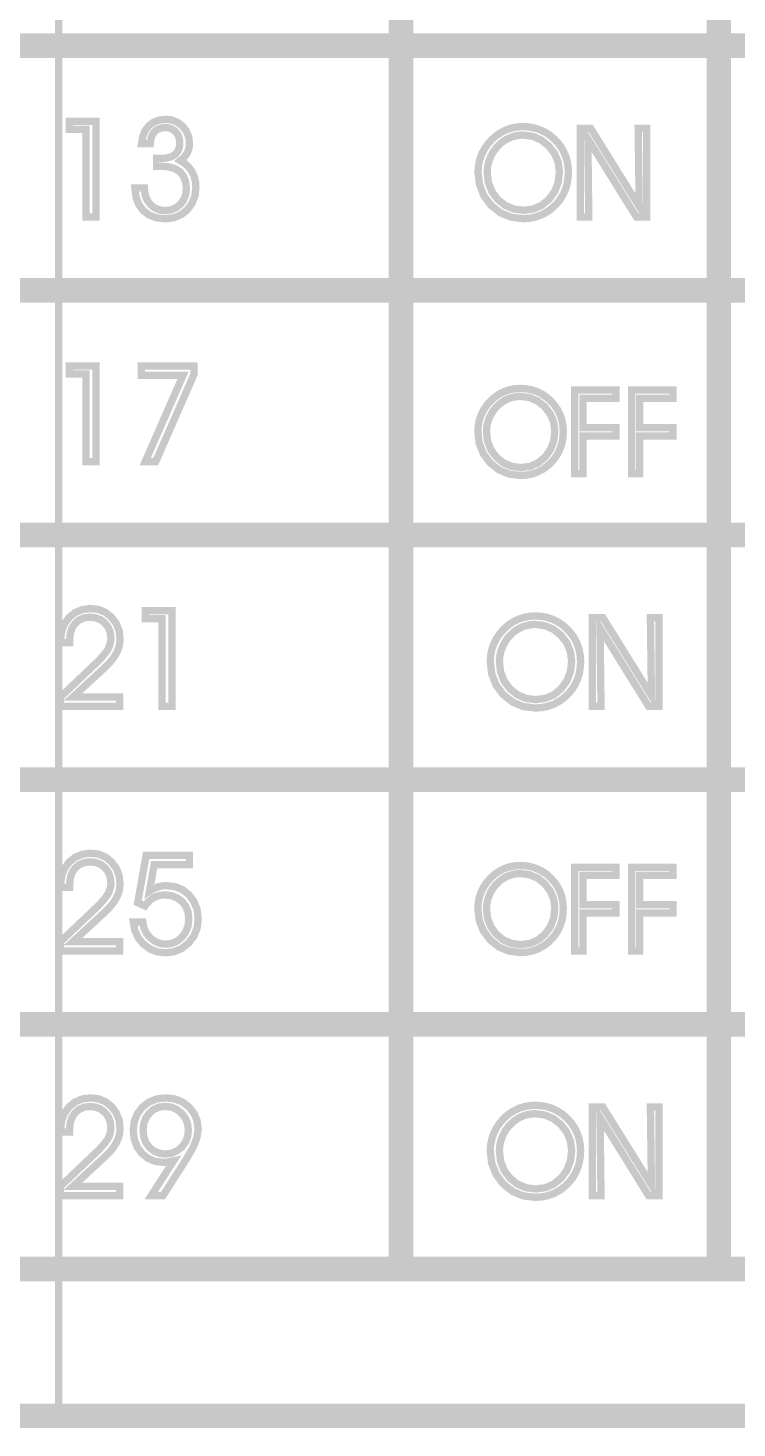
# Model space of a CAD drawing. Extents: x -2.25 to 2.25, y -2.04 to 2.05.
# Drawn here: x -0.053 to 0.237, y -1.662 to -1.089 of the extents above; entities that cross this region are included whole.
import ezdxf

# ---------------------------------------------------------------- set-up
doc = ezdxf.new("R2010")
doc.units = 0
doc.header["$LTSCALE"] = 0.000394
for name, color, linetype in [('DD', 7, 'CONTINUOUS'), ('KO', 7, 'CONTINUOUS'), ('TO', 7, 'CONTINUOUS')]:
    doc.layers.add(name, color=color, linetype=linetype)

msp = doc.modelspace()

# ---------------------------------------------------------------- linework, layer by layer
at = {"layer": 'DD', "linetype": 'CONTINUOUS', "const_width": 0.003}
msp.add_lwpolyline([(-0.04, -1.656689), (-0.04, 2.043307)], dxfattribs=at)
at = {"layer": 'KO', "color": 7, "linetype": 'CONTINUOUS', "const_width": 0.009996}
msp.add_lwpolyline([(-1.89, -1.656689), (1.81, -1.656689)], dxfattribs=at)
at = {"layer": 'TO', "color": 7, "linetype": 'CONTINUOUS'}
for points, const_width in [([(0.1, -1.596689), (0.1, -0.796689)], 0.009996), ([(0.23, -1.596689), (0.23, -0.796689)], 0.009996), ([(-0.259996, -1.096689), (0.435, -1.096689)], 0.009996), ([(-0.024728, -1.166693), (-0.028811, -1.166693), (-0.028811, -1.130929), (-0.035634, -1.130929), (-0.035634, -1.127575), (-0.024728, -1.127575), (-0.024728, -1.166693)], 0.003), ([(-0.024728, -1.166693), (-0.028811, -1.166693), (-0.028811, -1.130929), (-0.035634, -1.130929), (-0.035634, -1.127575), (-0.024728, -1.127575), (-0.024728, -1.166693)], 0.003), ([(-0.004976, -1.154819), (-0.004976, -1.155138), (-0.00471, -1.157575), (-0.00391, -1.159717), (-0.002575, -1.161567), (-0.000843, -1.162983), (0.00114, -1.163834), (0.003378, -1.164118), (0.005786, -1.163836), (0.007895, -1.162988), (0.009705, -1.161575), (0.011085, -1.159725), (0.011913, -1.157563), (0.012189, -1.155083), (0.011896, -1.152333), (0.01102, -1.150061), (0.009559, -1.148272), (0.007532, -1.14698), (0.00496, -1.146206), (0.001846, -1.145949), (0.001404, -1.145949), (0.001032, -1.145952), (0.000736, -1.145961), (0.000484, -1.145972), (0.000257, -1.145987), (0.000047, -1.146004), (0.000047, -1.142752), (0.000254, -1.142768), (0.000467, -1.142784), (0.000689, -1.142795), (0.000965, -1.142804), (0.001316, -1.142807), (0.001744, -1.142807), (0.004108, -1.142629), (0.006045, -1.142096), (0.007559, -1.141209), (0.008637, -1.139966), (0.009287, -1.138377), (0.009504, -1.136441), (0.009318, -1.134716), (0.008761, -1.13321), (0.007835, -1.131921), (0.00663, -1.130935), (0.005236, -1.130346), (0.003654, -1.13015), (0.001874, -1.130342), (0.00037, -1.13092), (-0.000858, -1.131882), (-0.00178, -1.133192), (-0.002344, -1.134809), (-0.002555, -1.136736), (-0.006134, -1.136736), (-0.005699, -1.133898), (-0.004725, -1.131479), (-0.003209, -1.12948), (-0.001227, -1.12799), (0.001121, -1.127094), (0.003835, -1.126795), (0.006372, -1.127113), (0.008645, -1.128066), (0.01065, -1.129654), (0.012209, -1.131681), (0.013145, -1.133944), (0.013457, -1.136441), (0.013356, -1.137933), (0.013055, -1.13929), (0.012555, -1.140512), (0.011832, -1.141636), (0.01087, -1.142695), (0.009669, -1.143693), (0.011621, -1.144939), (0.013224, -1.146421), (0.014472, -1.148142), (0.015369, -1.150095), (0.015907, -1.152285), (0.016087, -1.154709), (0.015692, -1.15812), (0.014507, -1.161148), (0.012528, -1.163795), (0.009952, -1.165837), (0.006975, -1.167063), (0.003598, -1.167472), (0.000041, -1.167096), (-0.002978, -1.165968), (-0.005465, -1.164091), (-0.007321, -1.161556), (-0.008458, -1.158466), (-0.008874, -1.154819), (-0.004976, -1.154819)], 0.003), ([(-0.004976, -1.154819), (-0.004976, -1.155138), (-0.00471, -1.157575), (-0.00391, -1.159717), (-0.002575, -1.161567), (-0.000843, -1.162983), (0.00114, -1.163834), (0.003378, -1.164118), (0.005786, -1.163836), (0.007895, -1.162988), (0.009705, -1.161575), (0.011085, -1.159725), (0.011913, -1.157563), (0.012189, -1.155083), (0.011896, -1.152333), (0.01102, -1.150061), (0.009559, -1.148272), (0.007532, -1.14698), (0.00496, -1.146206), (0.001846, -1.145949), (0.001404, -1.145949), (0.001032, -1.145952), (0.000736, -1.145961), (0.000484, -1.145972), (0.000257, -1.145987), (0.000047, -1.146004), (0.000047, -1.142752), (0.000254, -1.142768), (0.000467, -1.142784), (0.000689, -1.142795), (0.000965, -1.142804), (0.001316, -1.142807), (0.001744, -1.142807), (0.004108, -1.142629), (0.006045, -1.142096), (0.007559, -1.141209), (0.008637, -1.139966), (0.009287, -1.138377), (0.009504, -1.136441), (0.009318, -1.134716), (0.008761, -1.13321), (0.007835, -1.131921), (0.00663, -1.130935), (0.005236, -1.130346), (0.003654, -1.13015), (0.001874, -1.130342), (0.00037, -1.13092), (-0.000858, -1.131882), (-0.00178, -1.133192), (-0.002344, -1.134809), (-0.002555, -1.136736), (-0.006134, -1.136736), (-0.005699, -1.133898), (-0.004725, -1.131479), (-0.003209, -1.12948), (-0.001227, -1.12799), (0.001121, -1.127094), (0.003835, -1.126795), (0.006372, -1.127113), (0.008645, -1.128066), (0.01065, -1.129654), (0.012209, -1.131681), (0.013145, -1.133944), (0.013457, -1.136441), (0.013356, -1.137933), (0.013055, -1.13929), (0.012555, -1.140512), (0.011832, -1.141636), (0.01087, -1.142695), (0.009669, -1.143693), (0.011621, -1.144939), (0.013224, -1.146421), (0.014472, -1.148142), (0.015369, -1.150095), (0.015907, -1.152285), (0.016087, -1.154709), (0.015692, -1.15812), (0.014507, -1.161148), (0.012528, -1.163795), (0.009952, -1.165837), (0.006975, -1.167063), (0.003598, -1.167472), (0.000041, -1.167096), (-0.002978, -1.165968), (-0.005465, -1.164091), (-0.007321, -1.161556), (-0.008458, -1.158466), (-0.008874, -1.154819), (-0.004976, -1.154819)], 0.003), ([(0.13152, -1.148378), (0.13168, -1.145898), (0.132162, -1.143494), (0.132969, -1.141169), (0.134086, -1.13896), (0.13549, -1.136914), (0.137185, -1.135028), (0.139017, -1.133434), (0.140967, -1.132126), (0.143035, -1.131102), (0.145225, -1.130373), (0.147533, -1.129934), (0.149961, -1.129787), (0.152428, -1.129935), (0.154774, -1.130378), (0.157, -1.131118), (0.1591, -1.132147), (0.161076, -1.133467), (0.162929, -1.135079), (0.164615, -1.136957), (0.165997, -1.138979), (0.167075, -1.141146), (0.167847, -1.14344), (0.168313, -1.14585), (0.168469, -1.148378), (0.168335, -1.150872), (0.167935, -1.153229), (0.167272, -1.155445), (0.166348, -1.157526), (0.165157, -1.159478), (0.163701, -1.161299), (0.161779, -1.163157), (0.159698, -1.164679), (0.157457, -1.16587), (0.155074, -1.166727), (0.152557, -1.167242), (0.149909, -1.167413), (0.144986, -1.166805), (0.140619, -1.164979), (0.136811, -1.161933), (0.133871, -1.15799), (0.132108, -1.153471), (0.13152, -1.148378)], 0.003), ([(0.13152, -1.148378), (0.13168, -1.145898), (0.132162, -1.143494), (0.132969, -1.141169), (0.134086, -1.13896), (0.13549, -1.136914), (0.137185, -1.135028), (0.139017, -1.133434), (0.140967, -1.132126), (0.143035, -1.131102), (0.145225, -1.130373), (0.147533, -1.129934), (0.149961, -1.129787), (0.152428, -1.129935), (0.154774, -1.130378), (0.157, -1.131118), (0.1591, -1.132147), (0.161076, -1.133467), (0.162929, -1.135079), (0.164615, -1.136957), (0.165997, -1.138979), (0.167075, -1.141146), (0.167847, -1.14344), (0.168313, -1.14585), (0.168469, -1.148378), (0.168335, -1.150872), (0.167935, -1.153229), (0.167272, -1.155445), (0.166348, -1.157526), (0.165157, -1.159478), (0.163701, -1.161299), (0.161779, -1.163157), (0.159698, -1.164679), (0.157457, -1.16587), (0.155074, -1.166727), (0.152557, -1.167242), (0.149909, -1.167413), (0.144986, -1.166805), (0.140619, -1.164979), (0.136811, -1.161933), (0.133871, -1.15799), (0.132108, -1.153471), (0.13152, -1.148378)], 0.003), ([(0.13524, -1.148429), (0.135719, -1.152598), (0.137154, -1.156294), (0.139543, -1.159516), (0.142633, -1.162), (0.146169, -1.163491), (0.150154, -1.163988), (0.154047, -1.163485), (0.157517, -1.161976), (0.160563, -1.159465), (0.162922, -1.156214), (0.164339, -1.152502), (0.164811, -1.148331), (0.164324, -1.144408), (0.162865, -1.140865), (0.160433, -1.137701), (0.157323, -1.135221), (0.153811, -1.133735), (0.149898, -1.13324), (0.148248, -1.133336), (0.14664, -1.133621), (0.145075, -1.134094), (0.143562, -1.13476), (0.142132, -1.135602), (0.14078, -1.136622), (0.13918, -1.138184), (0.137825, -1.139966), (0.136717, -1.141969), (0.135896, -1.144088), (0.135404, -1.146241), (0.13524, -1.148429)], 0.003), ([(0.13524, -1.148429), (0.135719, -1.152598), (0.137154, -1.156294), (0.139543, -1.159516), (0.142633, -1.162), (0.146169, -1.163491), (0.150154, -1.163988), (0.154047, -1.163485), (0.157517, -1.161976), (0.160563, -1.159465), (0.162922, -1.156214), (0.164339, -1.152502), (0.164811, -1.148331), (0.164324, -1.144408), (0.162865, -1.140865), (0.160433, -1.137701), (0.157323, -1.135221), (0.153811, -1.133735), (0.149898, -1.13324), (0.148248, -1.133336), (0.14664, -1.133621), (0.145075, -1.134094), (0.143562, -1.13476), (0.142132, -1.135602), (0.14078, -1.136622), (0.13918, -1.138184), (0.137825, -1.139966), (0.136717, -1.141969), (0.135896, -1.144088), (0.135404, -1.146241), (0.13524, -1.148429)], 0.003), ([(0.197453, -1.162366), (0.197028, -1.130508), (0.200555, -1.130508), (0.200555, -1.166693), (0.196283, -1.166693), (0.176425, -1.134783), (0.176823, -1.166693), (0.173319, -1.166693), (0.173319, -1.130508), (0.177594, -1.130508), (0.197453, -1.162366)], 0.003), ([(0.197453, -1.162366), (0.197028, -1.130508), (0.200555, -1.130508), (0.200555, -1.166693), (0.196283, -1.166693), (0.176425, -1.134783), (0.176823, -1.166693), (0.173319, -1.166693), (0.173319, -1.130508), (0.177594, -1.130508), (0.197453, -1.162366)], 0.003), ([(-0.259996, -1.196689), (0.435, -1.196689)], 0.009996), ([(-0.024728, -1.266693), (-0.028811, -1.266693), (-0.028811, -1.230929), (-0.035634, -1.230929), (-0.035634, -1.227575), (-0.024728, -1.227575), (-0.024728, -1.266693)], 0.003), ([(-0.024728, -1.266693), (-0.028811, -1.266693), (-0.028811, -1.230929), (-0.035634, -1.230929), (-0.035634, -1.227575), (-0.024728, -1.227575), (-0.024728, -1.266693)], 0.003), ([(-0.000346, -1.266693), (-0.004646, -1.266693), (0.010831, -1.231417), (-0.006287, -1.231417), (-0.006287, -1.227575), (0.015287, -1.227575), (0.015287, -1.231094), (-0.000346, -1.266693)], 0.003), ([(-0.000346, -1.266693), (-0.004646, -1.266693), (0.010831, -1.231417), (-0.006287, -1.231417), (-0.006287, -1.227575), (0.015287, -1.227575), (0.015287, -1.231094), (-0.000346, -1.266693)], 0.003), ([(0.131437, -1.25437), (0.131589, -1.252023), (0.132046, -1.249749), (0.132807, -1.247551), (0.133866, -1.24546), (0.135193, -1.243524), (0.136795, -1.24174), (0.138529, -1.240232), (0.140374, -1.238995), (0.142331, -1.238028), (0.144402, -1.237338), (0.146584, -1.236922), (0.148878, -1.236783), (0.151214, -1.236923), (0.153434, -1.237342), (0.155539, -1.238043), (0.157527, -1.239017), (0.159396, -1.240266), (0.16115, -1.241787), (0.162745, -1.243564), (0.164052, -1.245478), (0.165071, -1.247528), (0.1658, -1.249699), (0.166239, -1.251978), (0.166386, -1.25437), (0.166261, -1.256728), (0.165885, -1.258957), (0.165256, -1.261055), (0.164381, -1.263022), (0.163254, -1.264868), (0.161878, -1.266591), (0.160062, -1.268348), (0.158093, -1.269788), (0.155972, -1.270913), (0.153718, -1.271724), (0.151337, -1.272211), (0.148831, -1.272374), (0.144175, -1.271799), (0.140045, -1.270072), (0.136445, -1.267193), (0.133663, -1.263461), (0.131993, -1.259186), (0.131437, -1.25437)], 0.003), ([(0.131437, -1.25437), (0.131589, -1.252023), (0.132046, -1.249749), (0.132807, -1.247551), (0.133866, -1.24546), (0.135193, -1.243524), (0.136795, -1.24174), (0.138529, -1.240232), (0.140374, -1.238995), (0.142331, -1.238028), (0.144402, -1.237338), (0.146584, -1.236922), (0.148878, -1.236783), (0.151214, -1.236923), (0.153434, -1.237342), (0.155539, -1.238043), (0.157527, -1.239017), (0.159396, -1.240266), (0.16115, -1.241787), (0.162745, -1.243564), (0.164052, -1.245478), (0.165071, -1.247528), (0.1658, -1.249699), (0.166239, -1.251978), (0.166386, -1.25437), (0.166261, -1.256728), (0.165885, -1.258957), (0.165256, -1.261055), (0.164381, -1.263022), (0.163254, -1.264868), (0.161878, -1.266591), (0.160062, -1.268348), (0.158093, -1.269788), (0.155972, -1.270913), (0.153718, -1.271724), (0.151337, -1.272211), (0.148831, -1.272374), (0.144175, -1.271799), (0.140045, -1.270072), (0.136445, -1.267193), (0.133663, -1.263461), (0.131993, -1.259186), (0.131437, -1.25437)], 0.003), ([(0.171071, -1.271693), (0.171071, -1.237465), (0.187969, -1.237465), (0.187969, -1.240827), (0.174386, -1.240827), (0.174386, -1.252815), (0.187969, -1.252815), (0.187969, -1.256201), (0.174386, -1.256201), (0.174386, -1.271693), (0.171071, -1.271693)], 0.003), ([(0.171071, -1.271693), (0.171071, -1.237465), (0.187969, -1.237465), (0.187969, -1.240827), (0.174386, -1.240827), (0.174386, -1.252815), (0.187969, -1.252815), (0.187969, -1.256201), (0.174386, -1.256201), (0.174386, -1.271693), (0.171071, -1.271693)], 0.003), ([(0.194362, -1.271693), (0.194362, -1.237465), (0.21126, -1.237465), (0.21126, -1.240827), (0.197677, -1.240827), (0.197677, -1.252815), (0.21126, -1.252815), (0.21126, -1.256201), (0.197677, -1.256201), (0.197677, -1.271693), (0.194362, -1.271693)], 0.003), ([(0.194362, -1.271693), (0.194362, -1.237465), (0.21126, -1.237465), (0.21126, -1.240827), (0.197677, -1.240827), (0.197677, -1.252815), (0.21126, -1.252815), (0.21126, -1.256201), (0.197677, -1.256201), (0.197677, -1.271693), (0.194362, -1.271693)], 0.003), ([(0.134957, -1.254417), (0.135409, -1.25836), (0.136767, -1.261856), (0.139028, -1.264906), (0.14195, -1.267253), (0.145295, -1.268663), (0.149063, -1.269134), (0.152747, -1.268658), (0.156029, -1.267232), (0.158909, -1.264858), (0.161143, -1.261781), (0.162483, -1.258269), (0.162929, -1.254323), (0.162469, -1.250611), (0.161088, -1.24726), (0.158787, -1.244268), (0.155846, -1.241922), (0.152525, -1.240516), (0.148823, -1.240047), (0.147262, -1.240138), (0.145739, -1.240408), (0.14426, -1.240858), (0.14283, -1.241487), (0.141477, -1.242283), (0.140197, -1.243248), (0.138685, -1.244726), (0.137404, -1.246411), (0.136354, -1.248303), (0.135579, -1.25031), (0.135113, -1.252347), (0.134957, -1.254417)], 0.003), ([(0.134957, -1.254417), (0.135409, -1.25836), (0.136767, -1.261856), (0.139028, -1.264906), (0.14195, -1.267253), (0.145295, -1.268663), (0.149063, -1.269134), (0.152747, -1.268658), (0.156029, -1.267232), (0.158909, -1.264858), (0.161143, -1.261781), (0.162483, -1.258269), (0.162929, -1.254323), (0.162469, -1.250611), (0.161088, -1.24726), (0.158787, -1.244268), (0.155846, -1.241922), (0.152525, -1.240516), (0.148823, -1.240047), (0.147262, -1.240138), (0.145739, -1.240408), (0.14426, -1.240858), (0.14283, -1.241487), (0.141477, -1.242283), (0.140197, -1.243248), (0.138685, -1.244726), (0.137404, -1.246411), (0.136354, -1.248303), (0.135579, -1.25031), (0.135113, -1.252347), (0.134957, -1.254417)], 0.003), ([(-0.259996, -1.296689), (0.435, -1.296689)], 0.009996), ([(-0.015055, -1.366693), (-0.039311, -1.366693), (-0.039311, -1.362906), (-0.025445, -1.349748), (-0.023015, -1.347334), (-0.021204, -1.345282), (-0.020008, -1.343594), (-0.019267, -1.342072), (-0.018824, -1.340513), (-0.018677, -1.338917), (-0.018944, -1.3366), (-0.019744, -1.334546), (-0.021079, -1.332756), (-0.022829, -1.331373), (-0.024867, -1.330547), (-0.027197, -1.330272), (-0.029568, -1.330553), (-0.031601, -1.331399), (-0.033295, -1.332811), (-0.034563, -1.334691), (-0.035324, -1.336941), (-0.035579, -1.339567), (-0.035575, -1.339722), (-0.035565, -1.33991), (-0.035551, -1.340126), (-0.035535, -1.340345), (-0.035526, -1.340524), (-0.035524, -1.340669), (-0.039311, -1.340669), (-0.039311, -1.340083), (-0.038925, -1.336383), (-0.037767, -1.333173), (-0.035835, -1.330453), (-0.033292, -1.328397), (-0.030304, -1.327161), (-0.026874, -1.326748), (-0.023723, -1.327146), (-0.020906, -1.328341), (-0.018421, -1.330335), (-0.016489, -1.332914), (-0.015331, -1.335864), (-0.014945, -1.339181), (-0.015107, -1.341181), (-0.015595, -1.343124), (-0.016413, -1.345008), (-0.017575, -1.346877), (-0.019118, -1.348786), (-0.021043, -1.350736), (-0.034228, -1.362906), (-0.015055, -1.362906), (-0.015055, -1.366693)], 0.003), ([(-0.015055, -1.366693), (-0.039311, -1.366693), (-0.039311, -1.362906), (-0.025445, -1.349748), (-0.023015, -1.347334), (-0.021204, -1.345282), (-0.020008, -1.343594), (-0.019267, -1.342072), (-0.018824, -1.340513), (-0.018677, -1.338917), (-0.018944, -1.3366), (-0.019744, -1.334546), (-0.021079, -1.332756), (-0.022829, -1.331373), (-0.024867, -1.330547), (-0.027197, -1.330272), (-0.029568, -1.330553), (-0.031601, -1.331399), (-0.033295, -1.332811), (-0.034563, -1.334691), (-0.035324, -1.336941), (-0.035579, -1.339567), (-0.035575, -1.339722), (-0.035565, -1.33991), (-0.035551, -1.340126), (-0.035535, -1.340345), (-0.035526, -1.340524), (-0.035524, -1.340669), (-0.039311, -1.340669), (-0.039311, -1.340083), (-0.038925, -1.336383), (-0.037767, -1.333173), (-0.035835, -1.330453), (-0.033292, -1.328397), (-0.030304, -1.327161), (-0.026874, -1.326748), (-0.023723, -1.327146), (-0.020906, -1.328341), (-0.018421, -1.330335), (-0.016489, -1.332914), (-0.015331, -1.335864), (-0.014945, -1.339181), (-0.015107, -1.341181), (-0.015595, -1.343124), (-0.016413, -1.345008), (-0.017575, -1.346877), (-0.019118, -1.348786), (-0.021043, -1.350736), (-0.034228, -1.362906), (-0.015055, -1.362906), (-0.015055, -1.366693)], 0.003), ([(0.006358, -1.366693), (0.002276, -1.366693), (0.002276, -1.330929), (-0.004547, -1.330929), (-0.004547, -1.327575), (0.006358, -1.327575), (0.006358, -1.366693)], 0.003), ([(0.006358, -1.366693), (0.002276, -1.366693), (0.002276, -1.330929), (-0.004547, -1.330929), (-0.004547, -1.327575), (0.006358, -1.327575), (0.006358, -1.366693)], 0.003), ([(0.13652, -1.348378), (0.13668, -1.345898), (0.137162, -1.343494), (0.137969, -1.341169), (0.139086, -1.33896), (0.14049, -1.336914), (0.142185, -1.335028), (0.144017, -1.333434), (0.145967, -1.332126), (0.148035, -1.331102), (0.150225, -1.330373), (0.152533, -1.329934), (0.154961, -1.329787), (0.157428, -1.329935), (0.159774, -1.330378), (0.162, -1.331118), (0.1641, -1.332147), (0.166076, -1.333467), (0.167929, -1.335079), (0.169615, -1.336957), (0.170997, -1.338979), (0.172075, -1.341146), (0.172847, -1.34344), (0.173313, -1.34585), (0.173469, -1.348378), (0.173335, -1.350872), (0.172935, -1.353229), (0.172272, -1.355445), (0.171348, -1.357526), (0.170157, -1.359478), (0.168701, -1.361299), (0.166779, -1.363157), (0.164698, -1.364679), (0.162457, -1.36587), (0.160074, -1.366727), (0.157557, -1.367242), (0.154909, -1.367413), (0.149986, -1.366805), (0.145619, -1.364979), (0.141811, -1.361933), (0.138871, -1.35799), (0.137108, -1.353471), (0.13652, -1.348378)], 0.003), ([(0.13652, -1.348378), (0.13668, -1.345898), (0.137162, -1.343494), (0.137969, -1.341169), (0.139086, -1.33896), (0.14049, -1.336914), (0.142185, -1.335028), (0.144017, -1.333434), (0.145967, -1.332126), (0.148035, -1.331102), (0.150225, -1.330373), (0.152533, -1.329934), (0.154961, -1.329787), (0.157428, -1.329935), (0.159774, -1.330378), (0.162, -1.331118), (0.1641, -1.332147), (0.166076, -1.333467), (0.167929, -1.335079), (0.169615, -1.336957), (0.170997, -1.338979), (0.172075, -1.341146), (0.172847, -1.34344), (0.173313, -1.34585), (0.173469, -1.348378), (0.173335, -1.350872), (0.172935, -1.353229), (0.172272, -1.355445), (0.171348, -1.357526), (0.170157, -1.359478), (0.168701, -1.361299), (0.166779, -1.363157), (0.164698, -1.364679), (0.162457, -1.36587), (0.160074, -1.366727), (0.157557, -1.367242), (0.154909, -1.367413), (0.149986, -1.366805), (0.145619, -1.364979), (0.141811, -1.361933), (0.138871, -1.35799), (0.137108, -1.353471), (0.13652, -1.348378)], 0.003), ([(0.14024, -1.348429), (0.140719, -1.352598), (0.142154, -1.356294), (0.144543, -1.359516), (0.147633, -1.362), (0.151169, -1.363491), (0.155154, -1.363988), (0.159047, -1.363485), (0.162517, -1.361976), (0.165563, -1.359465), (0.167922, -1.356214), (0.169339, -1.352502), (0.169811, -1.348331), (0.169324, -1.344408), (0.167865, -1.340865), (0.165433, -1.337701), (0.162323, -1.335221), (0.158811, -1.333735), (0.154898, -1.33324), (0.153248, -1.333336), (0.15164, -1.333621), (0.150075, -1.334094), (0.148562, -1.33476), (0.147132, -1.335602), (0.14578, -1.336622), (0.14418, -1.338184), (0.142825, -1.339966), (0.141717, -1.341969), (0.140896, -1.344088), (0.140404, -1.346241), (0.14024, -1.348429)], 0.003), ([(0.14024, -1.348429), (0.140719, -1.352598), (0.142154, -1.356294), (0.144543, -1.359516), (0.147633, -1.362), (0.151169, -1.363491), (0.155154, -1.363988), (0.159047, -1.363485), (0.162517, -1.361976), (0.165563, -1.359465), (0.167922, -1.356214), (0.169339, -1.352502), (0.169811, -1.348331), (0.169324, -1.344408), (0.167865, -1.340865), (0.165433, -1.337701), (0.162323, -1.335221), (0.158811, -1.333735), (0.154898, -1.33324), (0.153248, -1.333336), (0.15164, -1.333621), (0.150075, -1.334094), (0.148562, -1.33476), (0.147132, -1.335602), (0.14578, -1.336622), (0.14418, -1.338184), (0.142825, -1.339966), (0.141717, -1.341969), (0.140896, -1.344088), (0.140404, -1.346241), (0.14024, -1.348429)], 0.003), ([(0.202453, -1.362366), (0.202028, -1.330508), (0.205555, -1.330508), (0.205555, -1.366693), (0.201283, -1.366693), (0.181425, -1.334783), (0.181823, -1.366693), (0.178319, -1.366693), (0.178319, -1.330508), (0.182594, -1.330508), (0.202453, -1.362366)], 0.003), ([(0.202453, -1.362366), (0.202028, -1.330508), (0.205555, -1.330508), (0.205555, -1.366693), (0.201283, -1.366693), (0.181425, -1.334783), (0.181823, -1.366693), (0.178319, -1.366693), (0.178319, -1.330508), (0.182594, -1.330508), (0.202453, -1.362366)], 0.003), ([(-0.259996, -1.396689), (0.435, -1.396689)], 0.009996), ([(-0.015055, -1.466693), (-0.039311, -1.466693), (-0.039311, -1.462906), (-0.025445, -1.449748), (-0.023015, -1.447334), (-0.021204, -1.445282), (-0.020008, -1.443594), (-0.019267, -1.442072), (-0.018824, -1.440513), (-0.018677, -1.438917), (-0.018944, -1.4366), (-0.019744, -1.434546), (-0.021079, -1.432756), (-0.022829, -1.431373), (-0.024867, -1.430547), (-0.027197, -1.430272), (-0.029568, -1.430553), (-0.031601, -1.431399), (-0.033295, -1.432811), (-0.034563, -1.434691), (-0.035324, -1.436941), (-0.035579, -1.439567), (-0.035575, -1.439722), (-0.035565, -1.43991), (-0.035551, -1.440126), (-0.035535, -1.440345), (-0.035526, -1.440524), (-0.035524, -1.440669), (-0.039311, -1.440669), (-0.039311, -1.440083), (-0.038925, -1.436383), (-0.037767, -1.433173), (-0.035835, -1.430453), (-0.033292, -1.428397), (-0.030304, -1.427161), (-0.026874, -1.426748), (-0.023723, -1.427146), (-0.020906, -1.428341), (-0.018421, -1.430335), (-0.016489, -1.432914), (-0.015331, -1.435864), (-0.014945, -1.439181), (-0.015107, -1.441181), (-0.015595, -1.443124), (-0.016413, -1.445008), (-0.017575, -1.446877), (-0.019118, -1.448786), (-0.021043, -1.450736), (-0.034228, -1.462906), (-0.015055, -1.462906), (-0.015055, -1.466693)], 0.003), ([(-0.015055, -1.466693), (-0.039311, -1.466693), (-0.039311, -1.462906), (-0.025445, -1.449748), (-0.023015, -1.447334), (-0.021204, -1.445282), (-0.020008, -1.443594), (-0.019267, -1.442072), (-0.018824, -1.440513), (-0.018677, -1.438917), (-0.018944, -1.4366), (-0.019744, -1.434546), (-0.021079, -1.432756), (-0.022829, -1.431373), (-0.024867, -1.430547), (-0.027197, -1.430272), (-0.029568, -1.430553), (-0.031601, -1.431399), (-0.033295, -1.432811), (-0.034563, -1.434691), (-0.035324, -1.436941), (-0.035579, -1.439567), (-0.035575, -1.439722), (-0.035565, -1.43991), (-0.035551, -1.440126), (-0.035535, -1.440345), (-0.035526, -1.440524), (-0.035524, -1.440669), (-0.039311, -1.440669), (-0.039311, -1.440083), (-0.038925, -1.436383), (-0.037767, -1.433173), (-0.035835, -1.430453), (-0.033292, -1.428397), (-0.030304, -1.427161), (-0.026874, -1.426748), (-0.023723, -1.427146), (-0.020906, -1.428341), (-0.018421, -1.430335), (-0.016489, -1.432914), (-0.015331, -1.435864), (-0.014945, -1.439181), (-0.015107, -1.441181), (-0.015595, -1.443124), (-0.016413, -1.445008), (-0.017575, -1.446877), (-0.019118, -1.448786), (-0.021043, -1.450736), (-0.034228, -1.462906), (-0.015055, -1.462906), (-0.015055, -1.466693)], 0.003), ([(-0.009543, -1.454819), (-0.005646, -1.454819), (-0.005218, -1.457233), (-0.004225, -1.459392), (-0.002665, -1.461291), (-0.000721, -1.462769), (0.001426, -1.463656), (0.00378, -1.463953), (0.006278, -1.463622), (0.008504, -1.462631), (0.010457, -1.46098), (0.01197, -1.45885), (0.012878, -1.456408), (0.013181, -1.453661), (0.012878, -1.450914), (0.01197, -1.448537), (0.010457, -1.446528), (0.008452, -1.445015), (0.006073, -1.444106), (0.003323, -1.443803), (0.001714, -1.443929), (0.00021, -1.444304), (-0.001189, -1.444925), (-0.002479, -1.445795), (-0.003668, -1.446925), (-0.004756, -1.448315), (-0.00772, -1.446949), (-0.004252, -1.427575), (0.01339, -1.427575), (0.01339, -1.431417), (-0.000969, -1.431417), (-0.002933, -1.442327), (-0.001809, -1.441593), (-0.000697, -1.441007), (0.000406, -1.440567), (0.001544, -1.440261), (0.002739, -1.440077), (0.003992, -1.440016), (0.007578, -1.440447), (0.010705, -1.441738), (0.013374, -1.443886), (0.0154, -1.446703), (0.016617, -1.449997), (0.017024, -1.453772), (0.016589, -1.457378), (0.015286, -1.460609), (0.013114, -1.463465), (0.010325, -1.46569), (0.007166, -1.467027), (0.003642, -1.467472), (0.000291, -1.467078), (-0.002719, -1.465893), (-0.005382, -1.463913), (-0.007502, -1.461319), (-0.00889, -1.458287), (-0.009543, -1.454819)], 0.003), ([(-0.009543, -1.454819), (-0.005646, -1.454819), (-0.005218, -1.457233), (-0.004225, -1.459392), (-0.002665, -1.461291), (-0.000721, -1.462769), (0.001426, -1.463656), (0.00378, -1.463953), (0.006278, -1.463622), (0.008504, -1.462631), (0.010457, -1.46098), (0.01197, -1.45885), (0.012878, -1.456408), (0.013181, -1.453661), (0.012878, -1.450914), (0.01197, -1.448537), (0.010457, -1.446528), (0.008452, -1.445015), (0.006073, -1.444106), (0.003323, -1.443803), (0.001714, -1.443929), (0.00021, -1.444304), (-0.001189, -1.444925), (-0.002479, -1.445795), (-0.003668, -1.446925), (-0.004756, -1.448315), (-0.00772, -1.446949), (-0.004252, -1.427575), (0.01339, -1.427575), (0.01339, -1.431417), (-0.000969, -1.431417), (-0.002933, -1.442327), (-0.001809, -1.441593), (-0.000697, -1.441007), (0.000406, -1.440567), (0.001544, -1.440261), (0.002739, -1.440077), (0.003992, -1.440016), (0.007578, -1.440447), (0.010705, -1.441738), (0.013374, -1.443886), (0.0154, -1.446703), (0.016617, -1.449997), (0.017024, -1.453772), (0.016589, -1.457378), (0.015286, -1.460609), (0.013114, -1.463465), (0.010325, -1.46569), (0.007166, -1.467027), (0.003642, -1.467472), (0.000291, -1.467078), (-0.002719, -1.465893), (-0.005382, -1.463913), (-0.007502, -1.461319), (-0.00889, -1.458287), (-0.009543, -1.454819)], 0.003), ([(0.131437, -1.44937), (0.131589, -1.447023), (0.132046, -1.444749), (0.132807, -1.442551), (0.133866, -1.44046), (0.135193, -1.438524), (0.136795, -1.43674), (0.138529, -1.435232), (0.140374, -1.433995), (0.142331, -1.433028), (0.144402, -1.432338), (0.146584, -1.431922), (0.148878, -1.431783), (0.151214, -1.431923), (0.153434, -1.432342), (0.155539, -1.433043), (0.157527, -1.434017), (0.159396, -1.435266), (0.16115, -1.436787), (0.162745, -1.438564), (0.164052, -1.440478), (0.165071, -1.442528), (0.1658, -1.444699), (0.166239, -1.446978), (0.166386, -1.44937), (0.166261, -1.451728), (0.165885, -1.453957), (0.165256, -1.456055), (0.164381, -1.458022), (0.163254, -1.459868), (0.161878, -1.461591), (0.160062, -1.463348), (0.158093, -1.464788), (0.155972, -1.465913), (0.153718, -1.466724), (0.151337, -1.467211), (0.148831, -1.467374), (0.144175, -1.466799), (0.140045, -1.465072), (0.136445, -1.462193), (0.133663, -1.458461), (0.131993, -1.454186), (0.131437, -1.44937)], 0.003), ([(0.131437, -1.44937), (0.131589, -1.447023), (0.132046, -1.444749), (0.132807, -1.442551), (0.133866, -1.44046), (0.135193, -1.438524), (0.136795, -1.43674), (0.138529, -1.435232), (0.140374, -1.433995), (0.142331, -1.433028), (0.144402, -1.432338), (0.146584, -1.431922), (0.148878, -1.431783), (0.151214, -1.431923), (0.153434, -1.432342), (0.155539, -1.433043), (0.157527, -1.434017), (0.159396, -1.435266), (0.16115, -1.436787), (0.162745, -1.438564), (0.164052, -1.440478), (0.165071, -1.442528), (0.1658, -1.444699), (0.166239, -1.446978), (0.166386, -1.44937), (0.166261, -1.451728), (0.165885, -1.453957), (0.165256, -1.456055), (0.164381, -1.458022), (0.163254, -1.459868), (0.161878, -1.461591), (0.160062, -1.463348), (0.158093, -1.464788), (0.155972, -1.465913), (0.153718, -1.466724), (0.151337, -1.467211), (0.148831, -1.467374), (0.144175, -1.466799), (0.140045, -1.465072), (0.136445, -1.462193), (0.133663, -1.458461), (0.131993, -1.454186), (0.131437, -1.44937)], 0.003), ([(0.134957, -1.449417), (0.135409, -1.45336), (0.136767, -1.456856), (0.139028, -1.459906), (0.14195, -1.462253), (0.145295, -1.463663), (0.149063, -1.464134), (0.152747, -1.463658), (0.156029, -1.462232), (0.158909, -1.459858), (0.161143, -1.456781), (0.162483, -1.453269), (0.162929, -1.449323), (0.162469, -1.445611), (0.161088, -1.44226), (0.158787, -1.439268), (0.155846, -1.436922), (0.152525, -1.435516), (0.148823, -1.435047), (0.147262, -1.435138), (0.145739, -1.435408), (0.14426, -1.435858), (0.14283, -1.436487), (0.141477, -1.437283), (0.140197, -1.438248), (0.138685, -1.439726), (0.137404, -1.441411), (0.136354, -1.443303), (0.135579, -1.44531), (0.135113, -1.447347), (0.134957, -1.449417)], 0.003), ([(0.134957, -1.449417), (0.135409, -1.45336), (0.136767, -1.456856), (0.139028, -1.459906), (0.14195, -1.462253), (0.145295, -1.463663), (0.149063, -1.464134), (0.152747, -1.463658), (0.156029, -1.462232), (0.158909, -1.459858), (0.161143, -1.456781), (0.162483, -1.453269), (0.162929, -1.449323), (0.162469, -1.445611), (0.161088, -1.44226), (0.158787, -1.439268), (0.155846, -1.436922), (0.152525, -1.435516), (0.148823, -1.435047), (0.147262, -1.435138), (0.145739, -1.435408), (0.14426, -1.435858), (0.14283, -1.436487), (0.141477, -1.437283), (0.140197, -1.438248), (0.138685, -1.439726), (0.137404, -1.441411), (0.136354, -1.443303), (0.135579, -1.44531), (0.135113, -1.447347), (0.134957, -1.449417)], 0.003), ([(0.171071, -1.466693), (0.171071, -1.432465), (0.187969, -1.432465), (0.187969, -1.435827), (0.174386, -1.435827), (0.174386, -1.447815), (0.187969, -1.447815), (0.187969, -1.451201), (0.174386, -1.451201), (0.174386, -1.466693), (0.171071, -1.466693)], 0.003), ([(0.171071, -1.466693), (0.171071, -1.432465), (0.187969, -1.432465), (0.187969, -1.435827), (0.174386, -1.435827), (0.174386, -1.447815), (0.187969, -1.447815), (0.187969, -1.451201), (0.174386, -1.451201), (0.174386, -1.466693), (0.171071, -1.466693)], 0.003), ([(0.194362, -1.466693), (0.194362, -1.432465), (0.21126, -1.432465), (0.21126, -1.435827), (0.197677, -1.435827), (0.197677, -1.447815), (0.21126, -1.447815), (0.21126, -1.451201), (0.197677, -1.451201), (0.197677, -1.466693), (0.194362, -1.466693)], 0.003), ([(0.194362, -1.466693), (0.194362, -1.432465), (0.21126, -1.432465), (0.21126, -1.435827), (0.197677, -1.435827), (0.197677, -1.447815), (0.21126, -1.447815), (0.21126, -1.451201), (0.197677, -1.451201), (0.197677, -1.466693), (0.194362, -1.466693)], 0.003), ([(-0.259996, -1.496689), (0.435, -1.496689)], 0.009996), ([(-0.015055, -1.566693), (-0.039311, -1.566693), (-0.039311, -1.562906), (-0.025445, -1.549748), (-0.023015, -1.547334), (-0.021204, -1.545282), (-0.020008, -1.543594), (-0.019267, -1.542072), (-0.018824, -1.540513), (-0.018677, -1.538917), (-0.018944, -1.5366), (-0.019744, -1.534546), (-0.021079, -1.532756), (-0.022829, -1.531373), (-0.024867, -1.530547), (-0.027197, -1.530272), (-0.029568, -1.530553), (-0.031601, -1.531399), (-0.033295, -1.532811), (-0.034563, -1.534691), (-0.035324, -1.536941), (-0.035579, -1.539567), (-0.035575, -1.539722), (-0.035565, -1.53991), (-0.035551, -1.540126), (-0.035535, -1.540345), (-0.035526, -1.540524), (-0.035524, -1.540669), (-0.039311, -1.540669), (-0.039311, -1.540083), (-0.038925, -1.536383), (-0.037767, -1.533173), (-0.035835, -1.530453), (-0.033292, -1.528397), (-0.030304, -1.527161), (-0.026874, -1.526748), (-0.023723, -1.527146), (-0.020906, -1.528341), (-0.018421, -1.530335), (-0.016489, -1.532914), (-0.015331, -1.535864), (-0.014945, -1.539181), (-0.015107, -1.541181), (-0.015595, -1.543124), (-0.016413, -1.545008), (-0.017575, -1.546877), (-0.019118, -1.548786), (-0.021043, -1.550736), (-0.034228, -1.562906), (-0.015055, -1.562906), (-0.015055, -1.566693)], 0.003), ([(-0.015055, -1.566693), (-0.039311, -1.566693), (-0.039311, -1.562906), (-0.025445, -1.549748), (-0.023015, -1.547334), (-0.021204, -1.545282), (-0.020008, -1.543594), (-0.019267, -1.542072), (-0.018824, -1.540513), (-0.018677, -1.538917), (-0.018944, -1.5366), (-0.019744, -1.534546), (-0.021079, -1.532756), (-0.022829, -1.531373), (-0.024867, -1.530547), (-0.027197, -1.530272), (-0.029568, -1.530553), (-0.031601, -1.531399), (-0.033295, -1.532811), (-0.034563, -1.534691), (-0.035324, -1.536941), (-0.035579, -1.539567), (-0.035575, -1.539722), (-0.035565, -1.53991), (-0.035551, -1.540126), (-0.035535, -1.540345), (-0.035526, -1.540524), (-0.035524, -1.540669), (-0.039311, -1.540669), (-0.039311, -1.540083), (-0.038925, -1.536383), (-0.037767, -1.533173), (-0.035835, -1.530453), (-0.033292, -1.528397), (-0.030304, -1.527161), (-0.026874, -1.526748), (-0.023723, -1.527146), (-0.020906, -1.528341), (-0.018421, -1.530335), (-0.016489, -1.532914), (-0.015331, -1.535864), (-0.014945, -1.539181), (-0.015107, -1.541181), (-0.015595, -1.543124), (-0.016413, -1.545008), (-0.017575, -1.546877), (-0.019118, -1.548786), (-0.021043, -1.550736), (-0.034228, -1.562906), (-0.015055, -1.562906), (-0.015055, -1.566693)], 0.003), ([(0.002626, -1.566693), (-0.002181, -1.566693), (0.006945, -1.552516), (0.006131, -1.552693), (0.005361, -1.55284), (0.004634, -1.552957), (0.003958, -1.55304), (0.003325, -1.553087), (0.002736, -1.553102), (-0.000609, -1.55269), (-0.003543, -1.551455), (-0.006067, -1.549398), (-0.008001, -1.546711), (-0.009158, -1.543603), (-0.009543, -1.540071), (-0.009125, -1.536444), (-0.007871, -1.533262), (-0.005783, -1.530528), (-0.003051, -1.528426), (0.000137, -1.527167), (0.00378, -1.526748), (0.007364, -1.527162), (0.010518, -1.528403), (0.013244, -1.530472), (0.015344, -1.53314), (0.016604, -1.536188), (0.017024, -1.539614), (0.016486, -1.543056), (0.014871, -1.547106), (0.012181, -1.551764), (0.011902, -1.552204), (0.011671, -1.552571), (0.011484, -1.552866), (0.002626, -1.566693)], 0.003), ([(0.002626, -1.566693), (-0.002181, -1.566693), (0.006945, -1.552516), (0.006131, -1.552693), (0.005361, -1.55284), (0.004634, -1.552957), (0.003958, -1.55304), (0.003325, -1.553087), (0.002736, -1.553102), (-0.000609, -1.55269), (-0.003543, -1.551455), (-0.006067, -1.549398), (-0.008001, -1.546711), (-0.009158, -1.543603), (-0.009543, -1.540071), (-0.009125, -1.536444), (-0.007871, -1.533262), (-0.005783, -1.530528), (-0.003051, -1.528426), (0.000137, -1.527167), (0.00378, -1.526748), (0.007364, -1.527162), (0.010518, -1.528403), (0.013244, -1.530472), (0.015344, -1.53314), (0.016604, -1.536188), (0.017024, -1.539614), (0.016486, -1.543056), (0.014871, -1.547106), (0.012181, -1.551764), (0.011902, -1.552204), (0.011671, -1.552571), (0.011484, -1.552866), (0.002626, -1.566693)], 0.003), ([(0.003543, -1.549693), (0.006079, -1.549381), (0.00833, -1.548447), (0.010291, -1.546894), (0.011804, -1.54489), (0.012713, -1.542597), (0.013016, -1.540016), (0.012706, -1.537408), (0.011779, -1.535083), (0.010236, -1.533047), (0.008251, -1.531473), (0.006003, -1.53053), (0.003488, -1.530217), (0.001067, -1.530521), (-0.001076, -1.531434), (-0.002941, -1.532957), (-0.004383, -1.534951), (-0.005248, -1.537287), (-0.005535, -1.539961), (-0.005251, -1.542627), (-0.004397, -1.544957), (-0.002969, -1.546949), (-0.001108, -1.548472), (0.001063, -1.549387), (0.003543, -1.549693)], 0.003), ([(0.003543, -1.549693), (0.006079, -1.549381), (0.00833, -1.548447), (0.010291, -1.546894), (0.011804, -1.54489), (0.012713, -1.542597), (0.013016, -1.540016), (0.012706, -1.537408), (0.011779, -1.535083), (0.010236, -1.533047), (0.008251, -1.531473), (0.006003, -1.53053), (0.003488, -1.530217), (0.001067, -1.530521), (-0.001076, -1.531434), (-0.002941, -1.532957), (-0.004383, -1.534951), (-0.005248, -1.537287), (-0.005535, -1.539961), (-0.005251, -1.542627), (-0.004397, -1.544957), (-0.002969, -1.546949), (-0.001108, -1.548472), (0.001063, -1.549387), (0.003543, -1.549693)], 0.003), ([(0.13652, -1.548378), (0.13668, -1.545898), (0.137162, -1.543494), (0.137969, -1.541169), (0.139086, -1.53896), (0.14049, -1.536914), (0.142185, -1.535028), (0.144017, -1.533434), (0.145967, -1.532126), (0.148035, -1.531102), (0.150225, -1.530373), (0.152533, -1.529934), (0.154961, -1.529787), (0.157428, -1.529935), (0.159774, -1.530378), (0.162, -1.531118), (0.1641, -1.532147), (0.166076, -1.533467), (0.167929, -1.535079), (0.169615, -1.536957), (0.170997, -1.538979), (0.172075, -1.541146), (0.172847, -1.54344), (0.173313, -1.54585), (0.173469, -1.548378), (0.173335, -1.550872), (0.172935, -1.553229), (0.172272, -1.555445), (0.171348, -1.557526), (0.170157, -1.559478), (0.168701, -1.561299), (0.166779, -1.563157), (0.164698, -1.564679), (0.162457, -1.56587), (0.160074, -1.566727), (0.157557, -1.567242), (0.154909, -1.567413), (0.149986, -1.566805), (0.145619, -1.564979), (0.141811, -1.561933), (0.138871, -1.55799), (0.137108, -1.553471), (0.13652, -1.548378)], 0.003), ([(0.13652, -1.548378), (0.13668, -1.545898), (0.137162, -1.543494), (0.137969, -1.541169), (0.139086, -1.53896), (0.14049, -1.536914), (0.142185, -1.535028), (0.144017, -1.533434), (0.145967, -1.532126), (0.148035, -1.531102), (0.150225, -1.530373), (0.152533, -1.529934), (0.154961, -1.529787), (0.157428, -1.529935), (0.159774, -1.530378), (0.162, -1.531118), (0.1641, -1.532147), (0.166076, -1.533467), (0.167929, -1.535079), (0.169615, -1.536957), (0.170997, -1.538979), (0.172075, -1.541146), (0.172847, -1.54344), (0.173313, -1.54585), (0.173469, -1.548378), (0.173335, -1.550872), (0.172935, -1.553229), (0.172272, -1.555445), (0.171348, -1.557526), (0.170157, -1.559478), (0.168701, -1.561299), (0.166779, -1.563157), (0.164698, -1.564679), (0.162457, -1.56587), (0.160074, -1.566727), (0.157557, -1.567242), (0.154909, -1.567413), (0.149986, -1.566805), (0.145619, -1.564979), (0.141811, -1.561933), (0.138871, -1.55799), (0.137108, -1.553471), (0.13652, -1.548378)], 0.003), ([(0.14024, -1.548429), (0.140719, -1.552598), (0.142154, -1.556294), (0.144543, -1.559516), (0.147633, -1.562), (0.151169, -1.563491), (0.155154, -1.563988), (0.159047, -1.563485), (0.162517, -1.561976), (0.165563, -1.559465), (0.167922, -1.556214), (0.169339, -1.552502), (0.169811, -1.548331), (0.169324, -1.544408), (0.167865, -1.540865), (0.165433, -1.537701), (0.162323, -1.535221), (0.158811, -1.533735), (0.154898, -1.53324), (0.153248, -1.533336), (0.15164, -1.533621), (0.150075, -1.534094), (0.148562, -1.53476), (0.147132, -1.535602), (0.14578, -1.536622), (0.14418, -1.538184), (0.142825, -1.539966), (0.141717, -1.541969), (0.140896, -1.544088), (0.140404, -1.546241), (0.14024, -1.548429)], 0.003), ([(0.14024, -1.548429), (0.140719, -1.552598), (0.142154, -1.556294), (0.144543, -1.559516), (0.147633, -1.562), (0.151169, -1.563491), (0.155154, -1.563988), (0.159047, -1.563485), (0.162517, -1.561976), (0.165563, -1.559465), (0.167922, -1.556214), (0.169339, -1.552502), (0.169811, -1.548331), (0.169324, -1.544408), (0.167865, -1.540865), (0.165433, -1.537701), (0.162323, -1.535221), (0.158811, -1.533735), (0.154898, -1.53324), (0.153248, -1.533336), (0.15164, -1.533621), (0.150075, -1.534094), (0.148562, -1.53476), (0.147132, -1.535602), (0.14578, -1.536622), (0.14418, -1.538184), (0.142825, -1.539966), (0.141717, -1.541969), (0.140896, -1.544088), (0.140404, -1.546241), (0.14024, -1.548429)], 0.003), ([(0.202453, -1.562366), (0.202028, -1.530508), (0.205555, -1.530508), (0.205555, -1.566693), (0.201283, -1.566693), (0.181425, -1.534783), (0.181823, -1.566693), (0.178319, -1.566693), (0.178319, -1.530508), (0.182594, -1.530508), (0.202453, -1.562366)], 0.003), ([(0.202453, -1.562366), (0.202028, -1.530508), (0.205555, -1.530508), (0.205555, -1.566693), (0.201283, -1.566693), (0.181425, -1.534783), (0.181823, -1.566693), (0.178319, -1.566693), (0.178319, -1.530508), (0.182594, -1.530508), (0.202453, -1.562366)], 0.003), ([(-0.259996, -1.596689), (0.435, -1.596689)], 0.009996)]:
    msp.add_lwpolyline(points, dxfattribs=dict(at, const_width=const_width))

doc.saveas('drawing.dxf')
